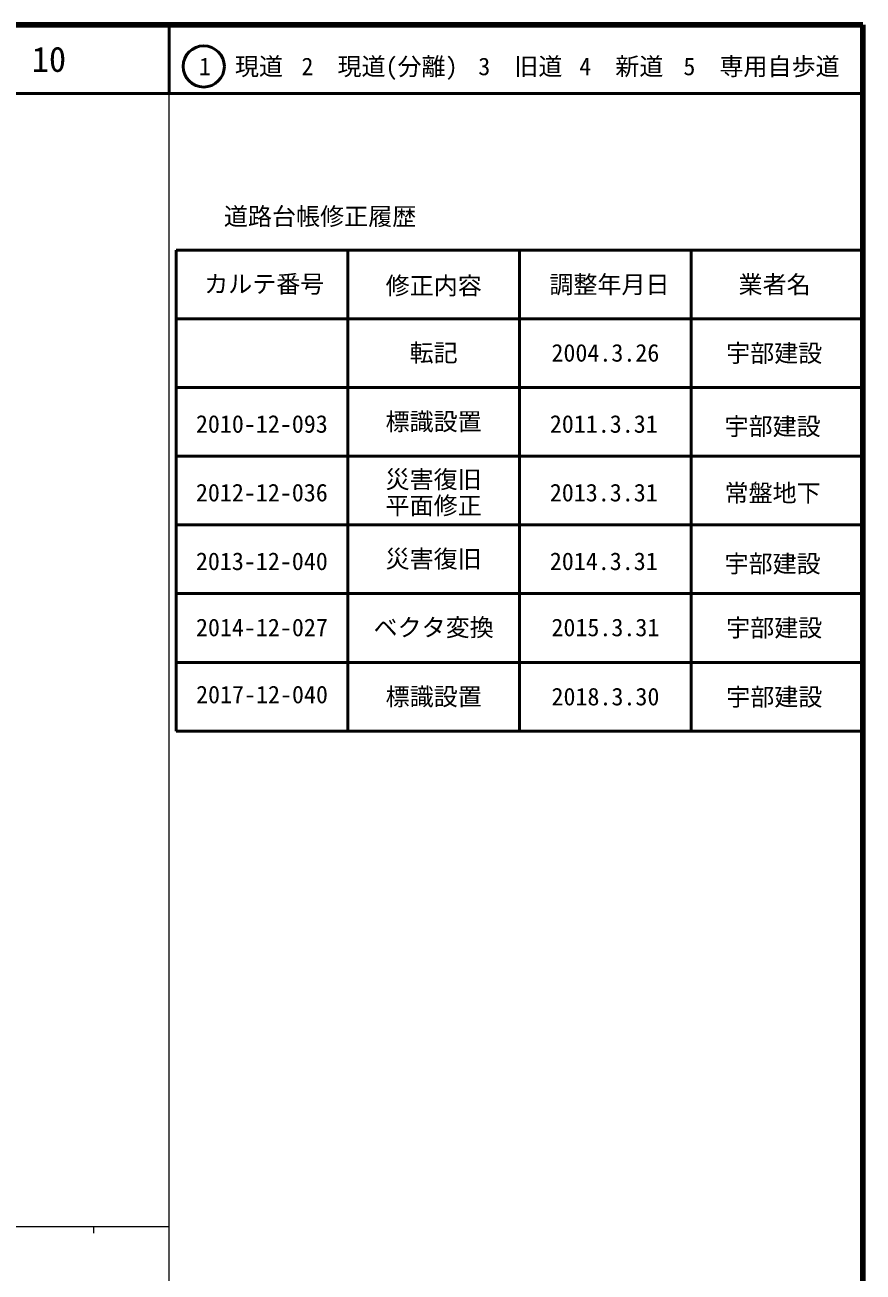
# Model space of a CAD drawing. Units: millimetres, scale not verified. Extents: x 40000 to 680011, y 20000 to 380000.
# Drawn here: x 558003 to 680011, y 198357 to 380000 of the extents above; entities that cross this region are included whole.
import ezdxf
from ezdxf.enums import TextEntityAlignment as Align

# ---------------------------------------------------------------- set-up
doc = ezdxf.new("R2010")
doc.units = ezdxf.units.MM
doc.header["$LTSCALE"] = 1000
for name, color, linetype, lineweight in [('M-TTL', 2, 'Continuous', 140), ('M-TTL-BAND', 7, 'Continuous', 13), ('M-TTL-FRAM', 2, 'Continuous', 50), ('M-TTL-LINE', 7, 'Continuous', 50)]:
    doc.layers.add(name, color=color, linetype=linetype, lineweight=lineweight)
doc.layers.add('M-TTL-TXT', color=7, linetype='Continuous')
doc.styles.add('ＭＳ ゴシック', font='')
doc.styles.get('ＭＳ ゴシック').set_extended_font_data('MS Gothic')

msp = doc.modelspace()

# ---------------------------------------------------------------- linework, layer by layer
at = {"layer": 'M-TTL'}
for p, q in [((680000, 380000), (40000, 380000)), ((680000, 20000), (680000, 380000))]:
    msp.add_line(p, q, dxfattribs=at)
at = {"layer": 'M-TTL-BAND'}
for p, q in [((579000, 20000), (579000, 370000)), ((40000, 205000), (579000, 205000)), ((568000, 205000), (568000, 204000))]:
    msp.add_line(p, q, dxfattribs=at)
at = {"layer": 'M-TTL-FRAM'}
for p, q in [((580000, 347197), (580000, 277126)), ((580000, 347197), (680000, 347197)), ((580011, 277126), (680011, 277126))]:
    msp.add_line(p, q, dxfattribs=at)
at = {"layer": 'M-TTL-LINE'}
for p, q in [((579000, 380000), (579000, 370000)), ((40000, 370000), (680000, 370000)), ((605000, 347197), (605000, 277126)), ((630000, 347197), (630000, 277126)), ((655000, 347197), (655000, 277126)), ((580000, 337197), (680000, 337197)), ((580000, 327197), (680000, 327197)), ((580000, 317197), (680000, 317197)), ((580000, 307197), (680000, 307197)), ((580000, 297197), (680000, 297197)), ((580011, 287126), (680011, 287126))]:
    msp.add_line(p, q, dxfattribs=at)
msp.add_circle((584031, 373958), 3000, dxfattribs=at)

# ---------------------------------------------------------------- texts
at = {"layer": 'M-TTL-TXT', "style": 'ＭＳ ゴシック'}
for s, height, p in [('10', 3666, (561497, 375000)), ('1\u3000現道', 2566, (589448, 373958)), ('2\u3000現道(分離)', 2566, (609619, 373958)), ('3\u3000旧道', 2566, (630121, 373958)), ('4\u3000新道', 2566, (644824, 373958)), ('5\u3000専用自歩道', 2566, (665228, 373958)), ('道路台帳修正履歴', 2566, (600968, 352113)), ('カルテ番号', 2566, (592839, 342277)), ('修正内容', 2566, (617509, 342023)), ('調整年月日', 2566, (643089, 342197)), ('業者名', 2566, (667134, 342197)), ('転記', 2566, (617500, 332245)), ('2004.3.26', 2566, (642500, 332245)), ('宇部建設', 2566, (667077, 332189)), ('宇部建設', 2566, (666845, 321526)), ('宇部建設', 2566, (666845, 301526)), ('2014-12-027', 2566, (592500, 292245)), ('ベクタ変換', 2566, (617500, 292245)), ('2015.3.31', 2566, (642500, 292245)), ('宇部建設', 2566, (667077, 292189)), ('標識設置', 2566, (617511, 282175)), ('2018.3.30', 2566, (642511, 282175)), ('宇部建設', 2566, (667088, 282118))]:
    msp.add_text(s, height=height, dxfattribs=at).set_placement(p, align=Align.MIDDLE_CENTER)
for s, p in [('標識設置', (617500, 320181)), ('2010-12-093', (592489, 319833)), ('2011.3.31', (642268, 319833)), ('災害復旧', (617500, 311751)), ('2012-12-036', (592489, 309833)), ('2013.3.31', (642268, 309833)), ('常盤地下', (666845, 309776)), ('平面修正', (617500, 307932)), ('災害復旧', (617500, 300181)), ('2013-12-040', (592489, 299833)), ('2014.3.31', (642268, 299833)), ('2017-12-040', (592511, 280425))]:
    msp.add_text(s, height=2566, dxfattribs=at).set_placement(p, align=Align.BOTTOM_CENTER)

doc.saveas('drawing.dxf')
